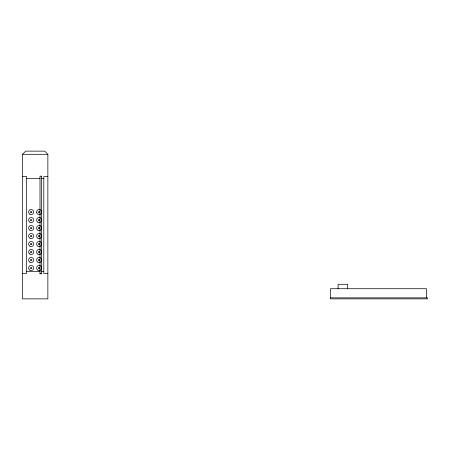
<?xml version="1.0" encoding="UTF-8"?>
<svg xmlns="http://www.w3.org/2000/svg" width="450" height="450" viewBox="0 0 450 450"><rect width="100%" height="100%" fill="white"/><g stroke="black" fill="none" stroke-linecap="round" stroke-linejoin="round"><path stroke-width="0.67" d="M22.5 154.305L25.672 151.132L44.691 151.132L47.863 154.305L47.863 298.868L22.5 298.868L22.5 154.305L47.863 154.305M22.5 176.496L26.556 176.496L26.556 273.504L22.5 273.504M47.863 176.496L43.802 176.496L43.802 273.504L47.863 273.504M26.556 178.397L39.999 178.397M41.586 178.397L43.802 178.397M26.556 271.603L39.999 271.603M41.586 271.603L43.802 271.603M39.938 273.504L41.293 273.504M330.491 297.855L427.5 297.855L427.5 298.868L330.491 298.868L330.491 288.72L426.488 288.72L426.488 297.855M347.608 288.72L347.608 284.282L338.096 284.282L338.096 288.72M41.586 176.175L39.999 176.175L39.999 273.825L41.586 273.825L41.586 176.175M36.681 212.535L36.647 211.877A2.537 2.537 0 0 1 40.416 209.852A2.537 2.537 0 0 1 40.657 214.127A2.537 2.537 0 0 1 36.681 212.535M29.919 214.262A2.537 2.537 0 0 0 33.722 212.062A2.537 2.537 0 0 0 29.919 209.869A2.537 2.537 0 0 0 29.919 214.262M37.907 230.243A2.537 2.537 0 0 0 41.709 228.043A2.537 2.537 0 0 0 37.907 225.849A2.537 2.537 0 0 0 37.907 230.243M37.907 222.249A2.537 2.537 0 0 0 41.709 220.056A2.537 2.537 0 0 0 37.907 217.856A2.537 2.537 0 0 0 37.907 222.249M37.907 238.23A2.537 2.537 0 0 0 41.709 236.031A2.537 2.537 0 0 0 37.907 233.837A2.537 2.537 0 0 0 37.907 238.23M29.919 238.23A2.537 2.537 0 0 0 33.722 236.031A2.537 2.537 0 0 0 29.919 233.837A2.537 2.537 0 0 0 29.919 238.23M37.907 246.218A2.537 2.537 0 0 0 41.709 244.024A2.537 2.537 0 0 0 37.907 241.824A2.537 2.537 0 0 0 37.907 246.218M29.391 253.806A2.537 2.537 0 0 0 33.637 252.669A2.537 2.537 0 0 0 30.532 249.559A2.537 2.537 0 0 0 29.391 253.806M29.919 262.198A2.537 2.537 0 0 0 33.722 259.999A2.537 2.537 0 0 0 29.919 257.805A2.537 2.537 0 0 0 29.919 262.198M37.907 270.186A2.537 2.537 0 0 0 41.709 267.986A2.537 2.537 0 0 0 37.907 265.793A2.537 2.537 0 0 0 37.907 270.186M29.919 270.186A2.537 2.537 0 0 0 33.722 267.986A2.537 2.537 0 0 0 29.919 265.793A2.537 2.537 0 0 0 29.919 270.186M37.907 262.198A2.537 2.537 0 0 0 41.709 259.999A2.537 2.537 0 0 0 37.907 257.805A2.537 2.537 0 0 0 37.907 262.198M37.907 254.205A2.537 2.537 0 0 0 41.709 252.011A2.537 2.537 0 0 0 37.907 249.812A2.537 2.537 0 0 0 37.907 254.205M29.919 246.218A2.537 2.537 0 0 0 33.722 244.024A2.537 2.537 0 0 0 29.919 241.824A2.537 2.537 0 0 0 29.919 246.218M29.919 230.243A2.537 2.537 0 0 0 33.722 228.043A2.537 2.537 0 0 0 29.919 225.849A2.537 2.537 0 0 0 29.919 230.243M29.919 222.249A2.537 2.537 0 0 0 33.722 220.056A2.537 2.537 0 0 0 29.919 217.856A2.537 2.537 0 0 0 29.919 222.249M30.876 212.602A0.619 0.619 0 0 0 31.804 212.062A0.619 0.619 0 0 0 30.876 211.528A0.619 0.619 0 0 0 30.876 212.602M38.829 212.574A0.619 0.619 0 0 0 39.791 212.113A0.619 0.619 0 0 0 38.908 211.511A0.619 0.619 0 0 0 38.829 212.574M38.739 220.489A0.619 0.619 0 0 0 39.774 220.213A0.619 0.619 0 0 0 39.015 219.459A0.619 0.619 0 0 0 38.739 220.489M30.752 220.489A0.619 0.619 0 0 0 31.781 220.213A0.619 0.619 0 0 0 31.027 219.459A0.619 0.619 0 0 0 30.752 220.489M38.869 228.578A0.619 0.619 0 0 0 39.791 228.043A0.619 0.619 0 0 0 38.869 227.509A0.619 0.619 0 0 0 38.869 228.578M30.876 228.578A0.619 0.619 0 0 0 31.804 228.043A0.619 0.619 0 0 0 30.876 227.509A0.619 0.619 0 0 0 30.876 228.578M38.869 236.565A0.619 0.619 0 0 0 39.791 236.031A0.619 0.619 0 0 0 38.869 235.496A0.619 0.619 0 0 0 38.869 236.565M30.876 236.565A0.619 0.619 0 0 0 31.804 236.031A0.619 0.619 0 0 0 30.876 235.496A0.619 0.619 0 0 0 30.876 236.565M30.876 244.558A0.619 0.619 0 0 0 31.804 244.024A0.619 0.619 0 0 0 30.876 243.489A0.619 0.619 0 0 0 30.876 244.558M38.869 244.558A0.619 0.619 0 0 0 39.791 244.024A0.619 0.619 0 0 0 38.869 243.489A0.619 0.619 0 0 0 38.869 244.558M38.869 252.546A0.619 0.619 0 0 0 39.791 252.011A0.619 0.619 0 0 0 38.869 251.477A0.619 0.619 0 0 0 38.869 252.546M30.876 252.546A0.619 0.619 0 0 0 31.804 252.011A0.619 0.619 0 0 0 30.876 251.477A0.619 0.619 0 0 0 30.876 252.546M30.876 260.533A0.619 0.619 0 0 0 31.804 259.999A0.619 0.619 0 0 0 30.876 259.464A0.619 0.619 0 0 0 30.876 260.533M30.876 268.526A0.619 0.619 0 0 0 31.804 267.986A0.619 0.619 0 0 0 30.876 267.452A0.619 0.619 0 0 0 30.876 268.526M38.869 268.526A0.619 0.619 0 0 0 39.791 267.986A0.619 0.619 0 0 0 38.869 267.452A0.619 0.619 0 0 0 38.869 268.526M38.739 260.438A0.619 0.619 0 0 0 39.774 260.162A0.619 0.619 0 0 0 39.015 259.403A0.619 0.619 0 0 0 38.739 260.438"/></g></svg>
